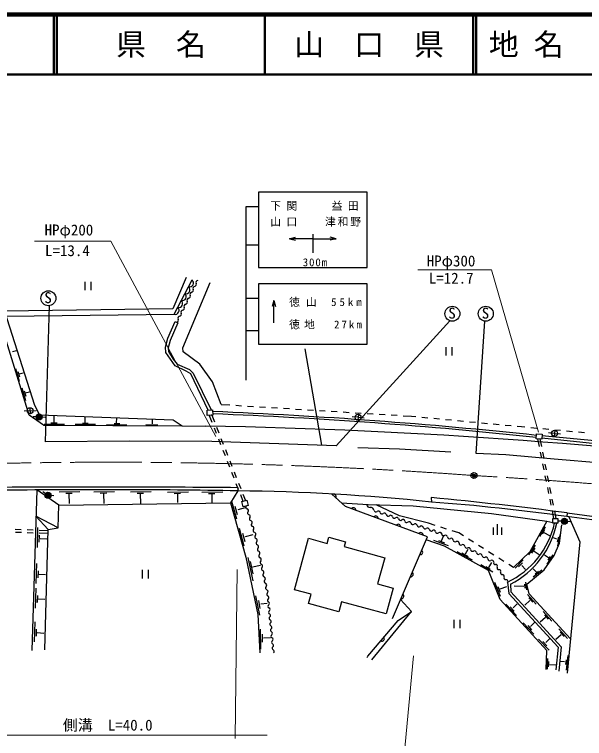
# Model space of a CAD drawing. Units: millimetres, scale not verified. Extents: x 40000 to 680000, y 20000 to 380000.
# Drawn here: x 291165 to 386360, y 259157 to 380000 of the extents above; entities that cross this region are included whole.
import ezdxf
from ezdxf.enums import TextEntityAlignment as Align

# ---------------------------------------------------------------- set-up
doc = ezdxf.new("R2010")
doc.units = ezdxf.units.MM
doc.header["$LTSCALE"] = 1000
doc.header["$PDMODE"] = 32
doc.header["$PDSIZE"] = 500
doc.linetypes.add('CHAIN', pattern=[18.5, 12, -1.5, 3.5, -1.5])
for name, color, linetype, lineweight in [('M-BGD', 7, 'Continuous', 25), ('M-BMK', 2, 'CHAIN', 13), ('M-BMK-SRVR', 3, 'Continuous', 25), ('M-STR-HTXT', 7, 'Continuous', 13), ('M-STR-STRC', 7, 'Continuous', 25), ('M-TTL', 2, 'Continuous', 140), ('M-TTL-LINE', 7, 'Continuous', 50)]:
    doc.layers.add(name, color=color, linetype=linetype, lineweight=lineweight)
doc.layers.add('M-TTL-TXT', color=7, linetype='Continuous')
doc.styles.add('ＭＳ ゴシック', font='')
doc.styles.get('ＭＳ ゴシック').set_extended_font_data('MS Gothic')

msp = doc.modelspace()

# ---------------------------------------------------------------- linework, layer by layer
at = {"layer": 'M-BGD'}
for p, q in [((302918, 335400), (302918, 334000)), ((303968, 334000), (303968, 335400)), ((317835, 329960), (320837, 335686)), ((319258, 324387), (323842, 335281)), ((296956, 331396), (296289, 308653)), ((289792, 329629), (317835, 329960)), ((363876, 328877), (344868, 308026)), ((368247, 306721), (369728, 328815)), ((290810, 323745), (291491, 323927)), ((319363, 323716), (319258, 324387)), ((363182, 324471), (363182, 323071)), ((364232, 323071), (364232, 324471)), ((322128, 321609), (319363, 323716)), ((324261, 318700), (322128, 321609)), ((291353, 320904), (291967, 318793)), ((291738, 320400), (291988, 319516)), ((291924, 320036), (292605, 320218)), ((325692, 314918), (324261, 318700)), ((292404, 317704), (293018, 315593)), ((292789, 317200), (293039, 316316)), ((292975, 316836), (293656, 317018)), ((293751, 314360), (293804, 313361)), ((325692, 314918), (327107, 314831)), ((328105, 314769), (329103, 314708)), ((330101, 314646), (331099, 314584)), ((332097, 314522), (333095, 314461)), ((334093, 314399), (335092, 314337)), ((336090, 314275), (337088, 314214)), ((293777, 313861), (292779, 313807)), ((293777, 313861), (294776, 313914)), ((297795, 311924), (297803, 312993)), ((323316, 313967), (324238, 314021)), ((323369, 313060), (323316, 313967)), ((324291, 313114), (323369, 313060)), ((323692, 313079), (324131, 311963)), ((324127, 313104), (324023, 313098)), ((324127, 313104), (324549, 312031)), ((324238, 314021), (324291, 313114)), ((338086, 314152), (339084, 314090)), ((340082, 314029), (341080, 313967)), ((342078, 313905), (343076, 313843)), ((344074, 313782), (345072, 313720)), ((346071, 313658), (347069, 313597)), ((348067, 313535), (349065, 313473)), ((348596, 313262), (348498, 312266)), ((350063, 313411), (351061, 313350)), ((352059, 313288), (353057, 313226)), ((354055, 313164), (355053, 313103)), ((356051, 313041), (357466, 312954)), ((295288, 312821), (294289, 312868)), ((295288, 312821), (296287, 312773)), ((297264, 311823), (297358, 311823)), ((297358, 311823), (298318, 311823)), ((302517, 311809), (303476, 311809)), ((302954, 311911), (302960, 312753)), ((308225, 311830), (308231, 312625)), ((314233, 311685), (314233, 312371)), ((348547, 312764), (347552, 312862)), ((348547, 312764), (349542, 312666)), ((357466, 312954), (358186, 312885)), ((359182, 312791), (360177, 312697)), ((361173, 312603), (362169, 312509)), ((363164, 312414), (364160, 312320)), ((365155, 312226), (366151, 312132)), ((367146, 312038), (368142, 311943)), ((369137, 311849), (370133, 311755)), ((296118, 311644), (299511, 311628)), ((301276, 311630), (304670, 311614)), ((306547, 311549), (309941, 311533)), ((307788, 311728), (308747, 311728)), ((313112, 311547), (315132, 311523)), ((324497, 311032), (324863, 310101)), ((324915, 311100), (325281, 310169)), ((371129, 311661), (372124, 311567)), ((373120, 311472), (374115, 311378)), ((375111, 311284), (375831, 311216)), ((375831, 311216), (376401, 311163)), ((377396, 311070), (378392, 310977)), ((379388, 310884), (380383, 310791)), ((381404, 310583), (381307, 309587)), ((381379, 310698), (382375, 310605)), ((378291, 309201), (378349, 310000)), ((378349, 310000), (379270, 309933)), ((379270, 309933), (379212, 309135)), ((379255, 309734), (391288, 308556)), ((381355, 310085), (380360, 310183)), ((381355, 310085), (382351, 309987)), ((383370, 310512), (384366, 310419)), ((385362, 310326), (386357, 310233)), ((310349, 308811), (296289, 308653)), ((324133, 308732), (310349, 308811)), ((344868, 308026), (324133, 308732)), ((325228, 309170), (325594, 308240)), ((325646, 309239), (326012, 308308)), ((379212, 309135), (378291, 309201)), ((378527, 309184), (378779, 307923)), ((379203, 307903), (378952, 309154)), ((391030, 308041), (379224, 309298)), ((325960, 307309), (326326, 306378)), ((326378, 307377), (326744, 306447)), ((355474, 307425), (348506, 307679)), ((364045, 306958), (355474, 307425)), ((373223, 306484), (368247, 306721)), ((381306, 305799), (373223, 306484)), ((378975, 306942), (379170, 305962)), ((379598, 305943), (379401, 306923)), ((400369, 304180), (381306, 305799)), ((326692, 305448), (327057, 304517)), ((327110, 305516), (327475, 304585)), ((379366, 304981), (379562, 304000)), ((379993, 303982), (379796, 304962)), ((327423, 303586), (327789, 302656)), ((327841, 303655), (328207, 302724)), ((379757, 303020), (379953, 302039)), ((380388, 302021), (380191, 303002)), ((328155, 301725), (328521, 300794)), ((328472, 301013), (328451, 300490)), ((328573, 301793), (328939, 300862)), ((380149, 301058), (380344, 300078)), ((380783, 300061), (380586, 301041)), ((294887, 300640), (294072, 273852)), ((298550, 298122), (294887, 300640)), ((296754, 299754), (295874, 300320)), ((296754, 299754), (297753, 299707)), ((298628, 300340), (302104, 300386)), ((299717, 300094), (300782, 300129)), ((300259, 299985), (300306, 298362)), ((304409, 300351), (307885, 300398)), ((305497, 300106), (306562, 300141)), ((306040, 299996), (306086, 298374)), ((310541, 300337), (314016, 300383)), ((311629, 300091), (312694, 300126)), ((312171, 299982), (312218, 298359)), ((316737, 300292), (320212, 300338)), ((317825, 300046), (318890, 300081)), ((318367, 299937), (318408, 298524)), ((322474, 300279), (325949, 300325)), ((323562, 300033), (324627, 300068)), ((324104, 299924), (324145, 298511)), ((328451, 300490), (327245, 298495)), ((328887, 299864), (329325, 298747)), ((329304, 299932), (329726, 298858)), ((298550, 298122), (327245, 298495)), ((327245, 298495), (329802, 289436)), ((328271, 295751), (327452, 298700)), ((329129, 298693), (329950, 298920)), ((329366, 297837), (329129, 298693)), ((329950, 298920), (330187, 298064)), ((345779, 298493), (350216, 298195)), ((360759, 299361), (360781, 298631)), ((380540, 299097), (380736, 298116)), ((381178, 298100), (380981, 299080)), ((298487, 294316), (298550, 298122)), ((327967, 297940), (328353, 296570)), ((328493, 297401), (329757, 297741)), ((330187, 298064), (329366, 297837)), ((350216, 298195), (357729, 297967)), ((355445, 296344), (351539, 298155)), ((357729, 297967), (370852, 296705)), ((298487, 294316), (294754, 296260)), ((294754, 296260), (296778, 294070)), ((360289, 295080), (355445, 296344)), ((370852, 296705), (380050, 295412)), ((380931, 297136), (381183, 295874)), ((381628, 295870), (381376, 297120)), ((383442, 296807), (383384, 296198)), ((432789, 289870), (383384, 296198)), ((383442, 296807), (432875, 290283)), ((383762, 296150), (385564, 291997)), ((361394, 294728), (360289, 295080)), ((371843, 293156), (371843, 294906)), ((380050, 295412), (377215, 290304)), ((380050, 295412), (381046, 295237)), ((381045, 295112), (381053, 295876)), ((381887, 295103), (381045, 295112)), ((381053, 295876), (381895, 295867)), ((381895, 295867), (381887, 295103)), ((383006, 295410), (382007, 295457)), ((383006, 295410), (384005, 295363)), ((291289, 294107), (292288, 294070)), ((293287, 294032), (294287, 293995)), ((295033, 294361), (294939, 291014)), ((295286, 293957), (296774, 293902)), ((296249, 273957), (296778, 294070)), ((296778, 294070), (298487, 294316)), ((329545, 291240), (328725, 294188)), ((363299, 294121), (362346, 294425)), ((365356, 293465), (364252, 293817)), ((371143, 293156), (371143, 294381)), ((372543, 293156), (372543, 294381)), ((379781, 294510), (378850, 292882)), ((379692, 293964), (379287, 293273)), ((382189, 291779), (382589, 294845)), ((291313, 293624), (292312, 293585)), ((293312, 293546), (294311, 293508)), ((295290, 293120), (295255, 291950)), ((295310, 293469), (296761, 293412)), ((295431, 292559), (296554, 292500)), ((329240, 293428), (329627, 292059)), ((329767, 292890), (331031, 293229)), ((337927, 283999), (340264, 292578)), ((340264, 292578), (343388, 291727)), ((343388, 291727), (343668, 292755)), ((343668, 292755), (346429, 292003)), ((362488, 292161), (362805, 292931)), ((366123, 292982), (365356, 293465)), ((367814, 291914), (366968, 292448)), ((379588, 293548), (380530, 293028)), ((381752, 292443), (381195, 292641)), ((382007, 292765), (381799, 291944)), ((382267, 293301), (381820, 291304)), ((346429, 292003), (346206, 291185)), ((362984, 291270), (359932, 292323)), ((361146, 292286), (363611, 291370)), ((361973, 292202), (362972, 291812)), ((370328, 287204), (362984, 291270)), ((369505, 290847), (368660, 291381)), ((378141, 291446), (376997, 289803)), ((381294, 289725), (382189, 291779)), ((385564, 291997), (383437, 270052)), ((346206, 291185), (352990, 289336)), ((365013, 290382), (367572, 288986)), ((365895, 290148), (366948, 289563)), ((366464, 289976), (366901, 290741)), ((371197, 289779), (370351, 290313)), ((377215, 290304), (374500, 287695)), ((378058, 290926), (377512, 290115)), ((377907, 290453), (377975, 290406)), ((377975, 290406), (378781, 289850)), ((329802, 289436), (331816, 279878)), ((330118, 289355), (330949, 285459)), ((352990, 289336), (351796, 284954)), ((372888, 288712), (372042, 289246)), ((376139, 288990), (374798, 287596)), ((379627, 287338), (381294, 289725)), ((380359, 289323), (379693, 289776)), ((381092, 289807), (380042, 288273)), ((380624, 289542), (380219, 288949)), ((294851, 288395), (294758, 285048)), ((330516, 288688), (330972, 286629)), ((330937, 287811), (332260, 288068)), ((369018, 288190), (371023, 286981)), ((369884, 287886), (370617, 287425)), ((370376, 287722), (370890, 288557)), ((374500, 287695), (373734, 288178)), ((376020, 288506), (375354, 287804)), ((375864, 288007), (376514, 287367)), ((295109, 287155), (295074, 285984)), ((295249, 286593), (296373, 286534)), ((312500, 287288), (312500, 285888)), ((313550, 285888), (313550, 287288)), ((372258, 282347), (370328, 287204)), ((376713, 284933), (379627, 287338)), ((378336, 286943), (377764, 287494)), ((379230, 287270), (377785, 286069)), ((378653, 287031), (378117, 286568)), ((371299, 285251), (372298, 282910)), ((373509, 285273), (373708, 283377)), ((376520, 285239), (376673, 283995)), ((294726, 284259), (294632, 280913)), ((340698, 283244), (337927, 283999)), ((351796, 284954), (354411, 284242)), ((354411, 284242), (353242, 279950)), ((371876, 284502), (372282, 283589)), ((372266, 284127), (373366, 284556)), ((374002, 284920), (374080, 283636)), ((376208, 284508), (374587, 284600)), ((376340, 284906), (376389, 284248)), ((377134, 283318), (376713, 284933)), ((294983, 283019), (294948, 281849)), ((331424, 282976), (332080, 279758)), ((340269, 281667), (340698, 283244)), ((381951, 274405), (373708, 283377)), ((374080, 283636), (382454, 274475)), ((376854, 283188), (378286, 281582)), ((383995, 275812), (377134, 283318)), ((295123, 282457), (296247, 282399)), ((331892, 282216), (332162, 280858)), ((332290, 281654), (333390, 281759)), ((345311, 280294), (340269, 281667)), ((345772, 281985), (345311, 280294)), ((353242, 279950), (345772, 281985)), ((357483, 280368), (355644, 282345)), ((380089, 273850), (372258, 282347)), ((374424, 280960), (375116, 281636)), ((377221, 282172), (376368, 281392)), ((377062, 282623), (377714, 281905)), ((350848, 272293), (357483, 280368)), ((373223, 281563), (374986, 279680)), ((373961, 281121), (374617, 280424)), ((331816, 279878), (332132, 273440)), ((379819, 279330), (378966, 278550)), ((379451, 280346), (380883, 278741)), ((379659, 279781), (380311, 279063)), ((294554, 278626), (294461, 275279)), ((364560, 278966), (364560, 277566)), ((365610, 277566), (365610, 278966)), ((376138, 278455), (377901, 276572)), ((376877, 278013), (377532, 277316)), ((377340, 277852), (378031, 278528)), ((294812, 277386), (294777, 276215)), ((294952, 276824), (296076, 276765)), ((332325, 274059), (332243, 277383)), ((382077, 277474), (383509, 275869)), ((382285, 276909), (382936, 276191)), ((332524, 276587), (332513, 275241)), ((332758, 275955), (333893, 275990)), ((378677, 275765), (380441, 273882)), ((379879, 275162), (380571, 275838)), ((382444, 276458), (381591, 275678)), ((379416, 275323), (380071, 274626)), ((381951, 274405), (381586, 270609)), ((382454, 274475), (382043, 270386)), ((379972, 270656), (380089, 273850)), ((380176, 272495), (380114, 270716)), ((380322, 271985), (380296, 271101)), ((383006, 271941), (382320, 271988)), ((383266, 272312), (383183, 271509)), ((383553, 272991), (383303, 270552)), ((380395, 271506), (381601, 271444))]:
    msp.add_line(p, q, dxfattribs=at)
for points in [[(319810, 336108), (317625, 330868), (289517, 330497)], [(296013, 311428), (293608, 313139), (286671, 335547)], [(288025, 335693), (289517, 330497), (294486, 314771), (295352, 313203), (317692, 312324), (319166, 311367)], [(323519, 313979), (320590, 320002), (319849, 320470), (318008, 321360), (316455, 323591), (316370, 324472), (316783, 325986), (318014, 328770)], [(318014, 328770), (318466, 328547), (317157, 325576), (316837, 324390), (316900, 323742), (317656, 322447), (318353, 321662), (320418, 320757), (321016, 320117), (324009, 314007)], [(296013, 311428), (319166, 311367), (323111, 311316)], [(354284, 279181), (360138, 292802), (346468, 297866), (344168, 299959)], [(350058, 272679), (350198, 272890), (355219, 278858), (357483, 280368)]]:
    msp.add_lwpolyline(points, dxfattribs=at)
for centre, radius in [((296826, 332640), 1250), ((364289, 330057), 1250), ((369871, 330057), 1250), ((293777, 313861), 500), ((295288, 312821), 500), ((295288, 312821), 400), ((295288, 312821), 300), ((295288, 312821), 200), ((348547, 312764), 500), ((295288, 312821), 100), ((295288, 312821), 20), ((381355, 310085), 500), ((296754, 299754), 500), ((296754, 299754), 400), ((296754, 299754), 300), ((296754, 299754), 200), ((296754, 299754), 100), ((296754, 299754), 20), ((383006, 295410), 500), ((383006, 295410), 400), ((383006, 295410), 300), ((383006, 295410), 200), ((383006, 295410), 100), ((383006, 295410), 20)]:
    msp.add_circle(centre, radius, dxfattribs=at)
for centre, radius, start, end in [((320388, 335192), 668, 256.90898, 47.76954), ((321224, 334958), 334, 276.74212, 29.88658), ((321803, 335291), 334, 96.74212, 209.88658), ((319787, 334046), 668, 256.90898, 47.76954), ((320802, 333299), 334, 96.74212, 209.88658), ((320724, 333962), 334, 276.74212, 29.88658), ((321303, 334295), 334, 96.74212, 209.88658), ((319187, 332901), 668, 256.90898, 47.76954), ((320301, 332302), 334, 96.74212, 209.88658), ((320223, 332966), 334, 276.74212, 29.88658), ((318587, 331756), 668, 256.90898, 47.76954), ((319221, 330973), 334, 276.74212, 29.88658), ((319801, 331306), 334, 96.74212, 209.88658), ((319722, 331969), 334, 276.74212, 29.88658), ((317986, 330610), 668, 256.90898, 47.76954), ((318721, 329977), 334, 276.74212, 29.88658), ((319300, 330310), 334, 96.74212, 209.88658), ((318220, 328981), 334, 276.74212, 29.88658), ((318799, 329314), 334, 96.74212, 209.88658), ((289692, -525721), 840168, 83.94391, 87.64233), ((292965, -489413), 803359, 83.90195, 87.76617), ((305252, -658063), 969543, 82.6746, 88.9445), ((305586, -1957047), 2258176, 89.41932, 90.43948), ((305798, -1011076), 1311762, 89.0105, 90.76609), ((324414, -51717), 352230, 84.07371, 89.34319), ((344469, 299527), 417, 333.96202, 121.44161), ((306230, -286956), 588847, 82.46539, 84.68664), ((333454, -61503), 361169, 82.05377, 85.66077), ((330076, 297773), 294, 136.67955, 258.01823), ((329954, 297197), 294, 316.67955, 78.01823), ((347744, 297269), 417, 355.93228, 143.41187), ((350548, 298321), 598, 190.50151, 273.50348), ((350621, 297128), 598, 10.50151, 93.50348), ((330382, 296794), 294, 136.67955, 258.01823), ((330260, 296219), 294, 316.67955, 78.01823), ((351495, 295880), 417, 355.93228, 143.41187), ((351521, 297310), 321, 193.08451, 308.6801), ((351923, 296809), 321, 13.08451, 128.6801), ((352548, 296954), 321, 193.08451, 308.6801), ((352950, 296453), 321, 13.08451, 128.6801), ((353575, 296598), 321, 193.08451, 308.6801), ((353977, 296097), 321, 13.08451, 128.6801), ((354602, 296242), 321, 193.08451, 308.6801), ((330688, 295815), 294, 136.67955, 258.01823), ((330565, 295240), 294, 316.67955, 78.01823), ((330993, 294837), 294, 136.67955, 258.01823), ((355004, 295741), 321, 13.08451, 128.6801), ((355246, 294490), 417, 355.93228, 143.41187), ((355629, 295886), 321, 193.08451, 308.6801), ((356031, 295385), 321, 13.08451, 128.6801), ((356656, 295530), 321, 193.08451, 308.6801), ((357058, 295029), 321, 13.08451, 128.6801), ((357683, 295174), 321, 193.08451, 308.6801), ((358085, 294673), 321, 13.08451, 128.6801), ((367455, 298156), 14235, 295.1699, 347.63808), ((367303, 298013), 14707, 297.09672, 348.5963), ((330871, 294261), 294, 316.67955, 78.01823), ((331299, 293858), 294, 136.67955, 258.01823), ((358710, 294818), 321, 193.08451, 308.6801), ((359112, 294317), 321, 13.08451, 128.6801), ((359737, 294462), 321, 193.08451, 308.6801), ((360139, 293961), 321, 13.08451, 128.6801), ((360764, 294106), 321, 193.08451, 308.6801), ((361166, 293605), 321, 13.08451, 128.6801), ((361791, 293750), 321, 193.08451, 308.6801), ((331177, 293283), 294, 316.67955, 78.01823), ((331618, 292849), 324, 134.40437, 249.35717), ((331389, 292242), 324, 314.40437, 69.35717), ((358996, 293100), 417, 355.93228, 143.41187), ((362193, 293249), 321, 13.08451, 128.6801), ((362831, 293346), 326, 184.25294, 298.88358), ((363146, 292775), 326, 4.25294, 118.88358), ((363796, 292823), 326, 184.25294, 298.88358), ((364111, 292252), 326, 4.25294, 118.88358), ((331843, 291778), 324, 134.40437, 249.35717), ((331614, 291171), 324, 314.40437, 69.35717), ((364762, 292300), 326, 184.25294, 298.88358), ((365077, 291729), 326, 4.25294, 118.88358), ((365727, 291778), 326, 184.25294, 298.88358), ((366042, 291207), 326, 4.25294, 118.88358), ((332068, 290708), 324, 134.40437, 249.35717), ((331840, 290100), 324, 314.40437, 69.35717), ((358915, 290252), 417, 263.00372, 50.48331), ((366692, 291255), 326, 184.25294, 298.88358), ((367008, 290684), 326, 4.25294, 118.88358), ((367658, 290732), 326, 184.25294, 298.88358), ((367973, 290161), 326, 4.25294, 118.88358), ((368623, 290210), 326, 184.25294, 298.88358), ((332294, 289637), 324, 134.40437, 249.35717), ((332065, 289030), 324, 314.40437, 69.35717), ((368938, 289638), 326, 4.25294, 118.88358), ((369589, 289687), 326, 184.25294, 298.88358), ((369904, 289116), 326, 4.25294, 118.88358), ((370554, 289164), 326, 184.25294, 298.88358), ((370869, 288593), 326, 4.25294, 118.88358), ((332519, 288566), 324, 134.40437, 249.35717), ((332290, 287959), 324, 314.40437, 69.35717), ((332744, 287495), 324, 134.40437, 249.35717), ((371455, 288488), 290, 153.60489, 275.77036), ((371513, 287910), 290, 333.60489, 95.77036), ((372033, 287652), 290, 153.60489, 275.77036), ((332516, 286888), 324, 314.40437, 69.35717), ((332970, 286425), 324, 134.40437, 249.35717), ((357335, 286577), 417, 263.00372, 50.48331), ((372092, 287074), 290, 333.60489, 95.77036), ((372612, 286816), 290, 153.60489, 275.77036), ((372670, 286238), 290, 333.60489, 95.77036), ((332741, 285817), 324, 314.40437, 69.35717), ((333195, 285354), 324, 134.40437, 249.35717), ((373191, 285980), 290, 153.60489, 275.77036), ((373249, 285402), 290, 333.60489, 95.77036), ((332966, 284747), 324, 314.40437, 69.35717), ((333420, 284283), 324, 134.40437, 249.35717), ((333577, 283208), 284, 123.94472, 247.5064), ((333191, 283676), 324, 314.40437, 69.35717), ((333359, 282682), 284, 303.94472, 67.5064), ((355756, 282902), 417, 263.00372, 50.48331), ((333677, 282210), 284, 123.94472, 247.5064), ((333460, 281684), 284, 303.94472, 67.5064), ((333777, 281212), 284, 123.94472, 247.5064), ((333877, 280214), 284, 123.94472, 247.5064), ((333560, 280687), 284, 303.94472, 67.5064), ((333977, 279216), 284, 123.94472, 247.5064), ((333660, 279689), 284, 303.94472, 67.5064), ((334077, 278219), 284, 123.94472, 247.5064), ((333760, 278691), 284, 303.94472, 67.5064), ((333860, 277693), 284, 303.94472, 67.5064), ((334178, 277221), 284, 123.94472, 247.5064), ((333960, 276695), 284, 303.94472, 67.5064), ((334278, 276223), 284, 123.94472, 247.5064), ((334060, 275697), 284, 303.94472, 67.5064), ((352521, 275832), 417, 246.19045, 33.67004), ((334378, 275225), 284, 123.94472, 247.5064), ((334478, 274227), 284, 123.94472, 247.5064), ((334160, 274699), 284, 303.94472, 67.5064), ((334260, 273701), 284, 303.94472, 67.5064)]:
    msp.add_arc(centre, radius, start, end, dxfattribs=at)
for p in [(295288, 312821), (296754, 299754), (383006, 295410)]:
    msp.add_point(p, dxfattribs=at)
at = {"layer": 'M-BMK'}
for centre, radius, start, end in [((307001, -529889), 835161, 85.81827, 92.68243), ((319045, -545223), 849677, 80.20484, 86.70375)]:
    msp.add_arc(centre, radius, start, end, dxfattribs=at)
at = {"layer": 'M-BMK-SRVR'}
msp.add_circle((367901, 303049), 500, dxfattribs=at)
msp.add_point((367901, 303049), dxfattribs=at)
at = {"layer": 'M-STR-HTXT'}
for p, q in [((294483, 342164), (307279, 342164)), ((307279, 342164), (324815, 309559)), ((358530, 337365), (370852, 337365)), ((370852, 337365), (378697, 310278)), ((328006, 259170), (328353, 287362)), ((357782, 272946), (356182, 255687)), ((283120, 259705), (333358, 259705))]:
    msp.add_line(p, q, dxfattribs=at)
at = {"layer": 'M-STR-STRC'}
for p, q in [((350056, 350353), (331906, 350353)), ((331906, 350353), (331906, 337758)), ((350056, 337758), (350056, 350353)), ((331906, 347917), (329773, 347917)), ((329773, 347917), (329773, 318954)), ((340972, 343323), (340972, 340243)), ((337072, 342573), (338072, 342841)), ((340972, 342573), (337072, 342573)), ((337072, 342573), (338072, 342305)), ((340972, 342573), (344872, 342573)), ((344872, 342573), (343872, 342841)), ((344872, 342573), (343872, 342305)), ((331906, 341482), (329773, 341482)), ((331906, 337758), (350056, 337758)), ((350056, 335038), (331906, 335038)), ((331906, 335038), (331906, 324952)), ((350056, 324952), (350056, 335038)), ((331906, 332601), (329773, 332601)), ((334472, 332251), (334204, 331251)), ((334472, 328518), (334472, 332251)), ((334472, 332251), (334739, 331251)), ((331906, 327193), (329773, 327193)), ((331906, 324952), (350056, 324952)), ((339647, 324201), (342426, 308109))]:
    msp.add_line(p, q, dxfattribs=at)
at = {"layer": 'M-TTL'}
msp.add_line((680000, 380000), (40000, 380000), dxfattribs=at)
at = {"layer": 'M-TTL-LINE'}
for p, q in [((297750, 380000), (297750, 370000)), ((298250, 380000), (298250, 370000)), ((333000, 380000), (333000, 370000)), ((367750, 380000), (367750, 370000)), ((368250, 380000), (368250, 370000)), ((40000, 370000), (680000, 370000))]:
    msp.add_line(p, q, dxfattribs=at)

# ---------------------------------------------------------------- texts
at = {"layer": 'M-BGD', "style": 'ＭＳ ゴシック'}
for p in [(296147, 331266), (363610, 328683), (369192, 328683)]:
    msp.add_text('S', height=1833, dxfattribs=at).set_placement(p, align=Align.BOTTOM_LEFT)
at = {"layer": 'M-STR-HTXT', "style": 'ＭＳ ゴシック'}
for s, p in [('HPφ200', (296193, 342568)), ('L=13.4', (296266, 339123)), ('HPφ300', (360002, 337397)), ('L=12.7', (360353, 334524)), ('側溝\u3000L=40.0', (299248, 259931))]:
    msp.add_text(s, height=1833, dxfattribs=at).set_placement(p, align=Align.BOTTOM_LEFT)
at = {"layer": 'M-STR-STRC', "char_height": 1320, "attachment_point": 7, "style": 'ＭＳ ゴシック'}
for s, insert in [('\\T1.5;下関', (333883, 347259)), ('\\T1.5;益田', (344131, 347259)), ('\\T1.5;山口', (333883, 344607)), ('\\T1.17;津和野', (343020, 344607)), ('\\T1.17;300m', (339313, 337957)), ('\\T1.56;徳山\\~55km', (337025, 331193)), ('\\T1.39;徳地\u300027km', (337025, 327452))]:
    msp.add_mtext(s, dxfattribs=dict(at, insert=insert))
at = {"layer": 'M-TTL-TXT', "style": 'ＭＳ ゴシック'}
for s, p in [('県\u3000名', (315625, 375000)), ('山\u3000口\u3000県', (350375, 375000))]:
    msp.add_text(s, height=3666, dxfattribs=at).set_placement(p, align=Align.MIDDLE_CENTER)
msp.add_text('地 名', height=3666, dxfattribs=at).set_placement((370380, 375000), align=Align.MIDDLE_LEFT)

doc.saveas('drawing.dxf')
